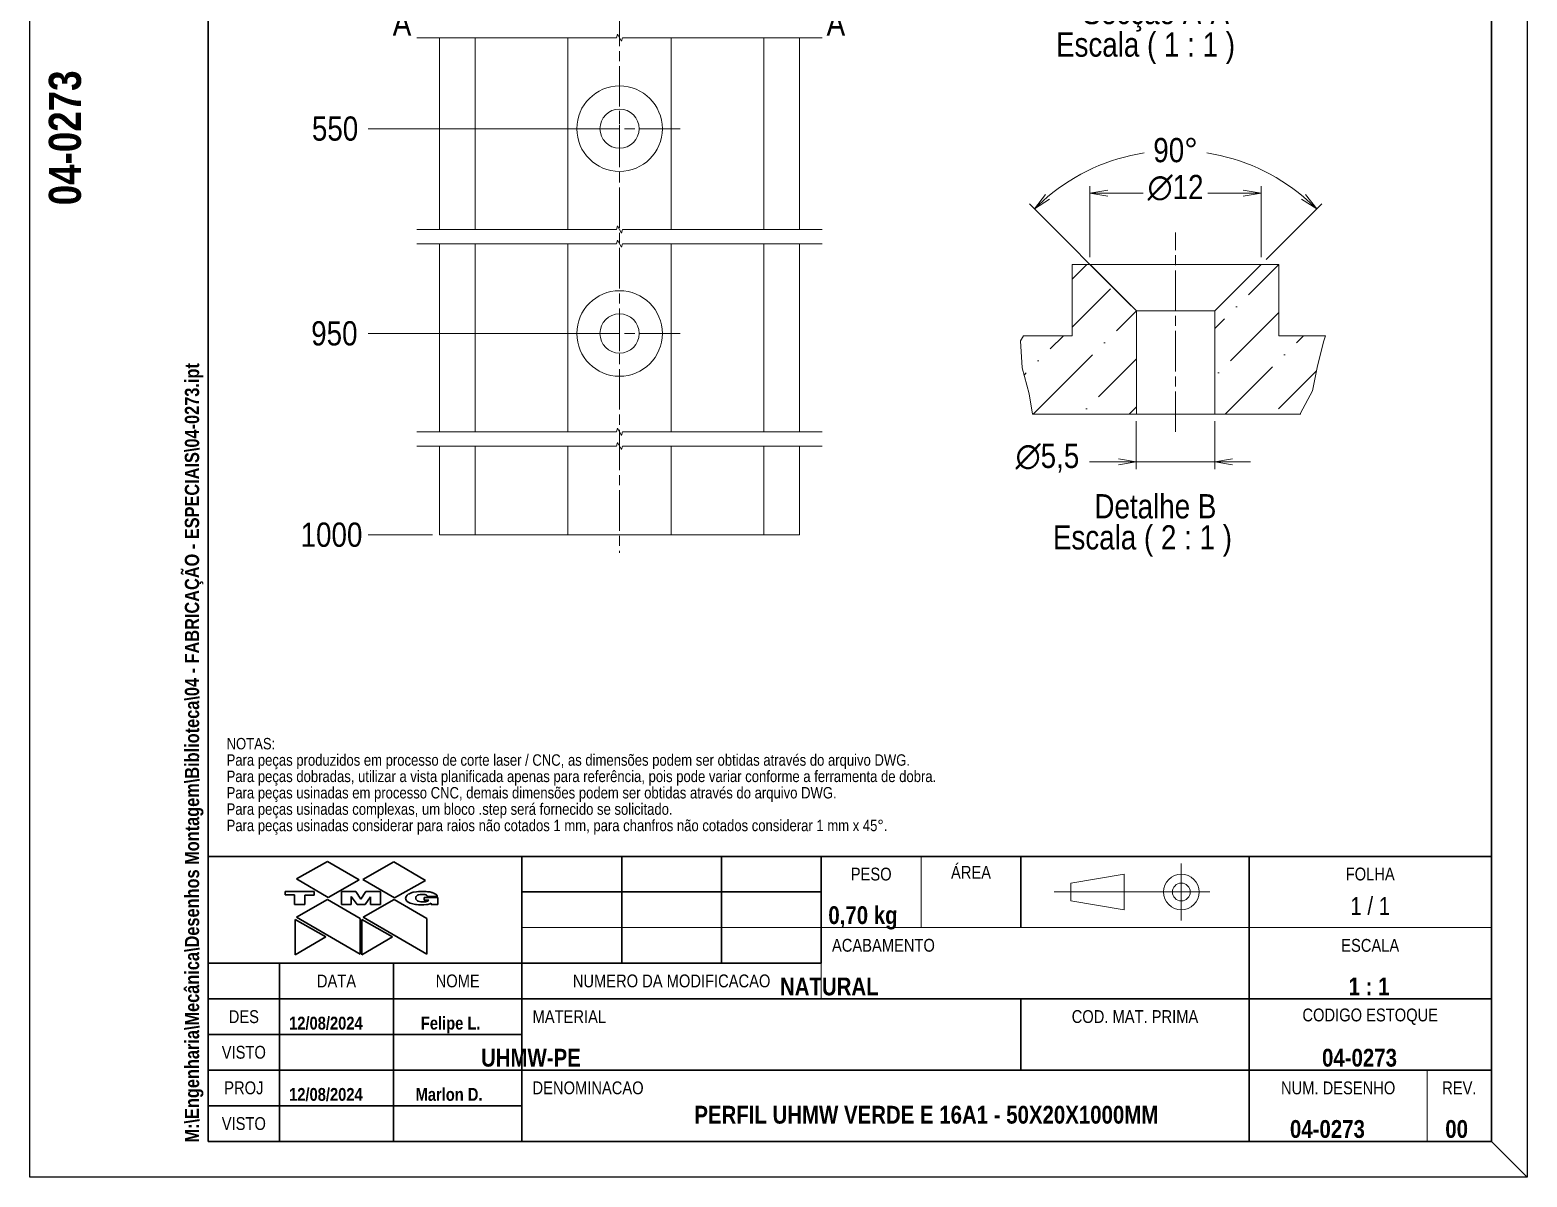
# Model space of a CAD drawing. Header units: millimetres. Extents: x 0 to 210, y 0 to 647.
# Drawn here: x 0 to 210, y 0 to 160.9 of the extents above; entities that cross this region are included whole.
import ezdxf
from ezdxf.enums import TextEntityAlignment as Align

# ---------------------------------------------------------------- set-up
doc = ezdxf.new("R2010")
doc.units = ezdxf.units.MM
doc.linetypes.add('CHAIN', pattern=[0.3543, 0.2362, -0.0295, 0.0591, -0.0295])
doc.layers.get('0').update_dxf_attribs({"lineweight": 25})
for name, color, linetype, lineweight in [('BORDA', 7, 'Continuous', 25), ('CONTORNO', 7, 'Continuous', 9), ('TMG - Bordas', 7, 'Continuous', 25), ('TMG - Secção', 7, 'CHAIN', 18), ('TMG - Simbolos', 7, 'Continuous', 18), ('TMG - Visível', 7, 'Continuous', 18)]:
    doc.layers.add(name, color=color, linetype=linetype, lineweight=lineweight)
for name, color, linetype, lineweight, true_color in [('TMG - Cota', 1, 'Continuous', 18, 0xff0000), ('TMG - Hachura', 7, 'Continuous', 9, 0xff8000), ('TMG - Laranja', 7, 'Continuous', 9, 0xf49800), ('TMG - Linha de Centro', 5, 'Continuous', 9, 0x0000ff), ('TMG - Linha de Quebra', 5, 'Continuous', 9, 0x0000ff), ('TMG - Marca de Centro', 5, 'Continuous', 9, 0x0000ff), ('TMG - Marrom', 7, 'Continuous', 9, 0x716f5f)]:
    doc.layers.add(name, color=color, linetype=linetype, lineweight=lineweight, true_color=true_color)
doc.styles.add('Estilo de texto113', font='')
doc.styles.add('Estilo de texto114', font='')
doc.styles.add('Estilo de texto118', font='')
doc.styles.add('Estilo de texto120', font='')
doc.styles.add('TMG - Cota', font='technic_.ttf')
doc.styles.add('TMG - Lista de Peças', font='technic_.ttf')
doc.styles.add('TMG - Tolerância', font='technic_.ttf')
doc.styles.get('Estilo de texto113').set_extended_font_data('Technic', bold=True)
doc.styles.get('Estilo de texto114').set_extended_font_data('Technic', bold=True)
doc.styles.get('Estilo de texto118').set_extended_font_data('Technic', bold=True)
doc.styles.get('Estilo de texto120').set_extended_font_data('Technic', bold=True)
doc.dimstyles.new('TMG - Cota', dxfattribs={"dimtxt": 3.4, "dimasz": 2.5, "dimexe": 1, "dimexo": 1, "dimgap": 0.8, "dimtad": 0, "dimtxsty": 'TMG - Cota', "dimblk": 'OPEN', "dimcen": 0.09, "dimdle": 10, "dimclrd": 256, "dimclre": 256, "dimclrt": 256, "dimadec": 0, "dimazin": 0, "dimtfac": 0.470588, "dimtmove": 0, "dimatfit": 3, "dimldrblk": 'Open-1', "dimfxl": 0, "dimtolj": 1, "dimtzin": 0, "dimlwd": -1, "dimlwe": -1, "dimarcsym": 0})
pattern_1 = [(45, (0, 0), (2.5257, 9.26089), [11.90625, -2.38125, 0, -2.38125])]

# ---------------------------------------------------------------- blocks, each defined once
blk = doc.blocks.new('Bordas BORDA A4')
at = {"layer": 'BORDA'}
for p, q in [((0, 297), (210, 297)), ((0, 0), (0, 297)), ((210, 297), (210, 0)), ((210, 0), (0, 0))]:
    blk.add_line(p, q, dxfattribs=at)
at = {"layer": 'BORDA', "lineweight": 30}
for p, q in [((25, 292), (205, 292)), ((25, 5), (25, 292)), ((205, 292), (205, 5)), ((205, 5), (25, 5))]:
    blk.add_line(p, q, dxfattribs=at)
at = {"layer": 'CONTORNO'}
for tag, p, height, style in [('STOCK_NUMBER_001', (7.15, 136.34), 4.5, 'Estilo de texto118'), ('FILENAME_AND_PATH_001', (23.73, 4.84), 2, 'Estilo de texto120')]:
    blk.add_attdef(tag, p, '', height=height, rotation=90, dxfattribs=dict(at, style=style))
blk = doc.blocks.new('Blocos de títulos LEGENDA TMG A4 A3')
at = {"layer": 'TMG - Bordas', "lineweight": 30}
blk.add_line((151.61, 80.53), (195.61, 80.53), dxfattribs=at)
at = {"layer": 'TMG - Laranja', "color": 30, "linetype": 'Continuous', "lineweight": 30, "true_color": 0xf49800}
for p, q in [((164.01, 92.36), (168.34, 94.82)), ((168.34, 94.82), (172.79, 92.22)), ((173.29, 92.29), (177.63, 94.75)), ((177.63, 94.75), (182.08, 92.16)), ((164.01, 92.36), (168.45, 89.76)), ((168.45, 89.76), (172.79, 92.22)), ((173.29, 92.29), (177.74, 89.69)), ((177.74, 89.69), (182.08, 92.16)), ((164.01, 87.01), (168.34, 89.47)), ((168.34, 89.47), (172.95, 86.79)), ((173.36, 87.01), (177.69, 89.47)), ((177.69, 89.47), (182.3, 86.79)), ((164.01, 87.01), (172.95, 81.81)), ((172.95, 86.79), (172.95, 81.81)), ((173.36, 87.01), (182.3, 81.81)), ((182.3, 86.79), (182.3, 81.81))]:
    blk.add_line(p, q, dxfattribs=at)
at = {"layer": 'TMG - Linha de Centro'}
for p, q in [((288.11, 94.53), (288.11, 86.53)), ((292.11, 90.53), (270.27, 90.53))]:
    blk.add_line(p, q, dxfattribs=at)
at = {"layer": 'TMG - Marrom', "color": 251, "linetype": 'Continuous', "lineweight": 30, "true_color": 0x716f5f}
for p, q in [((162.41, 90.58), (162.41, 90.12)), ((166.47, 90.58), (162.41, 90.58)), ((166.47, 90.09), (166.47, 90.58)), ((170.32, 88.77), (170.32, 90.58)), ((170.32, 90.58), (172.34, 90.58)), ((172.34, 90.58), (173.02, 89.53)), ((173.02, 89.53), (173.7, 90.58)), ((173.7, 90.58), (175.76, 90.58)), ((175.76, 88.77), (175.76, 90.58)), ((180.01, 90.38), (179.83, 90.29)), ((180.34, 90.49), (180.01, 90.38)), ((180.83, 90.57), (180.34, 90.49)), ((181.1, 90.58), (180.83, 90.57)), ((181.59, 90.61), (181.1, 90.58)), ((181.99, 90.62), (181.59, 90.61)), ((182.18, 90.6), (181.99, 90.62)), ((182.38, 90.57), (182.18, 90.6)), ((182.58, 90.55), (182.38, 90.57)), ((182.69, 90.53), (182.58, 90.55)), ((182.82, 90.51), (182.69, 90.53)), ((182.95, 90.46), (182.82, 90.51)), ((183.04, 90.44), (182.95, 90.46)), ((183.13, 90.42), (183.04, 90.44)), ((183.24, 90.38), (183.13, 90.42)), ((183.33, 90.33), (183.24, 90.38)), ((183.42, 90.29), (183.33, 90.33)), ((162.41, 90.12), (163.71, 90.12)), ((163.71, 90.12), (163.71, 88.77)), ((163.71, 88.77), (165.15, 88.77)), ((165.15, 88.77), (165.15, 90.09)), ((165.15, 90.09), (166.47, 90.09)), ((170.32, 88.77), (171.67, 88.77)), ((171.67, 88.77), (171.67, 89.91)), ((171.67, 89.91), (172.52, 88.77)), ((172.52, 88.77), (173.62, 88.77)), ((173.62, 88.77), (174.39, 89.87)), ((174.39, 89.87), (174.39, 88.77)), ((174.39, 88.77), (175.76, 88.77)), ((179.32, 89.76), (179.3, 89.67)), ((179.3, 89.67), (179.32, 89.54)), ((179.39, 89.91), (179.32, 89.76)), ((179.32, 89.54), (179.39, 89.36)), ((179.5, 90.07), (179.39, 89.91)), ((179.39, 89.36), (179.48, 89.25)), ((179.48, 89.25), (179.65, 89.12)), ((179.68, 90.21), (179.5, 90.07)), ((179.65, 89.12), (179.85, 89.01)), ((179.83, 90.29), (179.68, 90.21)), ((179.85, 89.01), (179.96, 88.97)), ((179.96, 88.97), (180.12, 88.92)), ((180.12, 88.92), (180.31, 88.86)), ((180.31, 88.86), (180.49, 88.81)), ((180.49, 88.81), (180.69, 88.79)), ((180.69, 88.79), (180.84, 88.77)), ((180.73, 89.72), (180.75, 89.8)), ((180.73, 89.61), (180.73, 89.72)), ((180.75, 89.52), (180.73, 89.61)), ((180.75, 89.8), (180.8, 89.91)), ((180.82, 89.43), (180.75, 89.52)), ((180.8, 89.91), (180.86, 89.98)), ((180.89, 89.36), (180.82, 89.43)), ((180.84, 88.77), (181.11, 88.75)), ((180.86, 89.98), (180.97, 90.07)), ((180.97, 89.3), (180.89, 89.36)), ((180.97, 90.07), (181.11, 90.11)), ((181.08, 89.25), (180.97, 89.3)), ((181.24, 89.21), (181.08, 89.25)), ((181.11, 90.11), (181.33, 90.16)), ((181.11, 88.75), (181.33, 88.73)), ((181.46, 89.17), (181.24, 89.21)), ((181.33, 90.16), (181.63, 90.18)), ((181.33, 88.73), (181.41, 88.73)), ((181.41, 88.73), (181.63, 88.73)), ((181.68, 89.14), (181.46, 89.17)), ((181.63, 90.18), (181.9, 90.18)), ((181.63, 88.73), (181.85, 88.73)), ((181.81, 89.14), (181.68, 89.14)), ((181.94, 89.14), (181.81, 89.14)), ((181.85, 88.73), (182.21, 88.77)), ((181.9, 90.18), (182.01, 90.16)), ((181.92, 89.74), (181.92, 89.36)), ((183.81, 89.74), (181.92, 89.74)), ((181.92, 89.36), (182.54, 89.36)), ((182.1, 89.17), (181.94, 89.14)), ((182.01, 90.16), (182.12, 90.11)), ((182.23, 89.19), (182.1, 89.17)), ((182.12, 90.11), (182.21, 90.08)), ((182.21, 90.08), (182.32, 90)), ((182.21, 88.77), (182.43, 88.79)), ((182.36, 89.23), (182.23, 89.19)), ((182.32, 90), (182.38, 89.91)), ((182.45, 89.28), (182.36, 89.23)), ((182.38, 89.91), (183.75, 89.91)), ((182.43, 88.79), (182.69, 88.88)), ((182.54, 89.36), (182.45, 89.28)), ((182.69, 88.88), (182.87, 88.95)), ((182.87, 88.95), (182.89, 88.77)), ((182.89, 88.77), (183.81, 88.77)), ((183.48, 90.25), (183.42, 90.29)), ((183.55, 90.2), (183.48, 90.25)), ((183.64, 90.13), (183.55, 90.2)), ((183.68, 90.07), (183.64, 90.13)), ((183.72, 90), (183.68, 90.07)), ((183.75, 89.96), (183.72, 90)), ((183.75, 89.91), (183.75, 89.96)), ((183.81, 88.77), (183.81, 89.74)), ((163.83, 86.68), (163.83, 81.73)), ((168.12, 84.26), (163.83, 86.68)), ((173.18, 86.68), (173.18, 81.73)), ((177.47, 84.26), (173.18, 86.68)), ((163.83, 81.73), (168.12, 84.26)), ((173.18, 81.73), (177.47, 84.26))]:
    blk.add_line(p, q, dxfattribs=at)
at = {"layer": 'TMG - Simbolos', "lineweight": 30}
for p, q in [((151.61, 95.53), (331.61, 95.53)), ((151.61, 55.53), (151.61, 95.53)), ((195.61, 95.53), (195.61, 55.53)), ((209.61, 95.53), (209.61, 80.53)), ((223.61, 95.53), (223.61, 80.53)), ((237.61, 95.53), (237.61, 80.53)), ((265.61, 95.53), (265.61, 85.53)), ((297.61, 95.53), (297.61, 55.53)), ((331.61, 95.53), (331.61, 55.53)), ((195.61, 90.53), (237.61, 90.53)), ((161.61, 80.53), (161.61, 55.53)), ((177.61, 80.53), (177.61, 55.53)), ((195.61, 80.53), (237.61, 80.53)), ((151.61, 75.53), (195.61, 75.53)), ((195.61, 75.53), (331.61, 75.53)), ((265.61, 75.53), (265.61, 65.53)), ((151.61, 70.53), (195.61, 70.53)), ((151.61, 65.53), (195.61, 65.53)), ((195.61, 65.53), (331.61, 65.53)), ((151.61, 60.53), (195.61, 60.53)), ((331.61, 55.53), (151.61, 55.53))]:
    blk.add_line(p, q, dxfattribs=at)
at = {"layer": 'TMG - Simbolos'}
for p, q in [((251.61, 95.53), (251.61, 85.53)), ((272.61, 91.78), (280.11, 93.03)), ((280.11, 93.03), (280.11, 88.03)), ((272.61, 89.28), (272.61, 91.78)), ((280.11, 88.03), (272.61, 89.28)), ((195.61, 85.53), (237.61, 85.53)), ((251.61, 85.53), (237.61, 85.53)), ((251.61, 85.53), (265.61, 85.53)), ((265.61, 85.53), (331.61, 85.53)), ((237.61, 80.53), (237.61, 75.53)), ((322.61, 65.53), (322.61, 55.53))]:
    blk.add_line(p, q, dxfattribs=at)
at = {"layer": 'TMG - Simbolos', "color": 7}
blk.add_line((331.61, 55.53), (336.61, 50.53), dxfattribs=at)
at = {"layer": 'TMG - Simbolos'}
for radius in [2.5, 1.25]:
    blk.add_circle((288.11, 90.53), radius, dxfattribs=at)
at = {"layer": 'TMG - Simbolos', "char_height": 1.8, "style": 'TMG - Tolerância'}
for s, insert, attachment_point in [('\\fTechnic|b0|i0;{\\H1.8000;ÁREA}', (258.61, 93.28), 5), ('\\fTechnic|b0|i0;{\\H1.8000;PESO}', (244.61, 93.03), 5), ('\\fTechnic|b0|i0;{\\H1.8000;FOLHA}', (314.61, 93.04), 5), ('\\fTechnic|b0|i0;{\\H1.8000;ACABAMENTO}', (239.11, 83.04), 4), ('\\fTechnic|b0|i0;{\\H1.8000;ESCALA}', (314.61, 83.03), 5), ('\\fTechnic|b0|i0;{\\H1.8000;DATA}', (169.61, 78.04), 5), ('\\fTechnic|b0|i0;{\\H1.8000;NOME}', (186.61, 78.04), 5), ('\\fTechnic|b0|i0;{\\H1.8000;NUMERO DA MODIFICACAO}', (216.61, 78.04), 5), ('\\fTechnic|b0|i0;{\\H1.8000;COD. MAT. PRIMA}', (281.61, 73.04), 5), ('\\fTechnic|b0|i0;{\\H1.8000;CODIGO ESTOQUE}', (314.61, 73.03), 5), ('\\fTechnic|b0|i0;{\\H1.8000;VISTO}', (156.61, 68.03), 5), ('\\fTechnic|b0|i0;{\\H1.8000;DENOMINACAO}', (197.11, 63.04), 4), ('\\fTechnic|b0|i0;{\\H1.8000;NUM. DESENHO}', (310.11, 63.03), 5), ('\\fTechnic|b0|i0;{\\H1.8000;REV.}', (327.11, 63.05), 5)]:
    blk.add_mtext(s, dxfattribs=dict(at, insert=insert, attachment_point=attachment_point))
at = {"layer": 'TMG - Simbolos', "style": 'TMG - Tolerância'}
for s, insert, char_height, width, attachment_point in [('\\fTechnic|b0|i0;{\\H2.5000;1 / 1}', (314.61, 88.55), 2.5, 40.009, 5), ('\\fTechnic|b0|i0;{\\H1.8000;DES}', (156.61, 73.03), 1.8, 6.6594, 5), ('\\fTechnic|b0|i0;{\\H1.8000;MATERIAL}', (197.11, 73.04), 1.8, 12.5739, 4), ('\\fTechnic|b0|i0;{\\H1.8000;PROJ}', (156.61, 63.04), 1.8, 6.6594, 5), ('\\fTechnic|b0|i0;{\\H1.8000;VISTO}', (156.61, 58.03), 1.8, 7.058, 5)]:
    blk.add_mtext(s, dxfattribs=dict(at, insert=insert, char_height=char_height, width=width, attachment_point=attachment_point))
at = {"layer": 'TMG - Simbolos'}
for tag, height, style, p in [('RLM_3', 1.8, 'Estilo de texto114', (202.61, 93.03)), ('RLM_6', 1.8, 'Estilo de texto114', (216.61, 93.03)), ('RLM_9', 1.8, 'Estilo de texto114', (230.61, 93.03)), ('ÁREA', 2.5, 'Estilo de texto113', (258.61, 88.53)), ('RLM_2', 1.8, 'Estilo de texto114', (202.61, 88.03)), ('RLM_5', 1.8, 'Estilo de texto114', (216.61, 88.03)), ('RLM_8', 1.8, 'Estilo de texto114', (230.61, 88.03)), ('RLM_1', 1.8, 'Estilo de texto114', (202.61, 83.03)), ('RLM_4', 1.8, 'Estilo de texto114', (216.61, 83.03)), ('RLM_7', 1.8, 'Estilo de texto114', (230.61, 83.03)), ('MATERIAL', 2.5, 'Estilo de texto113', (197.61, 68.53))]:
    blk.add_attdef(tag, text='', height=height, dxfattribs=dict(at, style=style)).set_placement(p, align=Align.TOP_CENTER)
for tag, p, height, style in [('MASS\\P2;_001', (238.6, 86.03), 2.5, 'Estilo de texto113'), ('ACABAMENTO_001', (231.82, 76.03), 2.5, 'Estilo de texto113'), ('Initial_View_Scale_001', (311.58, 76.03), 2.5, 'Estilo de texto113'), ('CHECKED_DATE_001', (162.96, 71.23), 1.8, 'Estilo de texto114'), ('DESIGNER_001', (181.44, 71.23), 1.8, 'Estilo de texto114'), ('MATERIAL_001', (189.88, 66.03), 2.5, 'Estilo de texto113'), ('STOCK_NUMBER_001', (307.85, 66.03), 2.5, 'Estilo de texto113'), ('ENG_APPROVAL_DATE_001', (162.96, 61.23), 1.8, 'Estilo de texto114'), ('PROJECT_001', (180.7, 61.23), 1.8, 'Estilo de texto114'), ('DESCRIPTION_001', (219.8, 58.03), 2.5, 'Estilo de texto113'), ('PART_NUMBER_001', (303.35, 56.03), 2.5, 'Estilo de texto113'), ('REVISION_NUMBER_001', (325.14, 56.03), 2.5, 'Estilo de texto113')]:
    blk.add_attdef(tag, p, '', height=height, dxfattribs=dict(at, style=style))
blk = doc.blocks.new('SeçãoTrans2D0')
at = {"layer": 'TMG - Secção', "linetype": 'Continuous', "lineweight": 35}
for p, q in [((51, 174.68), (53.62, 174.68)), ((111.86, 174.68), (114.48, 174.68))]:
    blk.add_line(p, q, dxfattribs=at)
at = {"layer": 'TMG - Secção', "linetype": 'Continuous'}
for p, q in [((52.31, 174.68), (51.56, 171.68)), ((52.31, 171.68), (52.31, 174.68)), ((53.06, 171.68), (52.31, 174.68)), ((113.17, 174.68), (112.42, 171.68)), ((113.17, 171.68), (113.17, 174.68)), ((113.92, 171.68), (113.17, 174.68)), ((52.31, 167.07), (52.31, 171.68)), ((113.17, 167.07), (113.17, 171.68))]:
    blk.add_line(p, q, dxfattribs=at)
at = {"layer": 'TMG - Secção', "char_height": 3.4, "attachment_point": 7, "style": 'TMG - Cota'}
for insert in [(50.89, 160.14), (111.75, 160.14)]:
    blk.add_mtext('A', dxfattribs=dict(at, insert=insert))
blk = doc.blocks.new('*D33')
at = {"layer": 'Defpoints', "color": 0, "transparency": 16777216}
for p in [(57.46, 647.22), (47.46, 147.08), (82.71, 147.08)]:
    blk.add_point(p, dxfattribs=at)
at = {"layer": 'TMG - Cota', "transparency": 16777216}
blk.add_line((81.71, 147.08), (47.46, 147.08), dxfattribs=at)
at = {"layer": 'TMG - Cota', "transparency": 16777216, "insert": (42.8, 147.08), "char_height": 3.4, "attachment_point": 5, "style": 'TMG - Cota'}
blk.add_mtext('\\A1;550', dxfattribs=at)
blk = doc.blocks.new('_Open')
at = {"color": 0, "linetype": 'ByBlock', "lineweight": -2}
for p, q in [((-1, 0.167), (0, 0)), ((-1, -0.167), (0, 0)), ((0, 0), (-1, 0))]:
    blk.add_line(p, q, dxfattribs=at)
blk = doc.blocks.new('Open-1')
at = {"color": 0}
for p, q in [((0, 0), (-1, 0.25)), ((-1, 0), (0, 0)), ((-1, -0.25), (0, 0))]:
    blk.add_line(p, q, dxfattribs=at)
blk = doc.blocks.new('*D34')
at = {"layer": 'Defpoints', "color": 0, "transparency": 16777216}
for p in [(57.46, 647.22), (47.46, 118.35), (82.71, 118.35)]:
    blk.add_point(p, dxfattribs=at)
at = {"layer": 'TMG - Cota', "transparency": 16777216}
blk.add_line((81.71, 118.35), (47.46, 118.35), dxfattribs=at)
at = {"layer": 'TMG - Cota', "transparency": 16777216, "insert": (42.7, 118.35), "char_height": 3.4, "attachment_point": 5, "style": 'TMG - Cota'}
blk.add_mtext('\\A1;950', dxfattribs=at)
blk = doc.blocks.new('*D35')
at = {"layer": 'Defpoints', "color": 0, "transparency": 16777216}
for p in [(57.46, 647.22), (47.46, 90.1), (57.46, 90.1)]:
    blk.add_point(p, dxfattribs=at)
at = {"layer": 'TMG - Cota', "transparency": 16777216}
blk.add_line((56.46, 90.1), (47.46, 90.1), dxfattribs=at)
at = {"layer": 'TMG - Cota', "transparency": 16777216, "insert": (42.3, 90.1), "char_height": 3.4, "attachment_point": 5, "style": 'TMG - Cota'}
blk.add_mtext('\\A1;1000', dxfattribs=at)
blk = doc.blocks.new('*D47')
at = {"layer": 'Defpoints', "color": 0, "transparency": 16777216}
for p in [(148.69, 138.04), (148.69, 128.04), (172.69, 128.04)]:
    blk.add_point(p, dxfattribs=at)
at = {"layer": 'TMG - Cota', "transparency": 16777216}
for p, q in [((148.69, 129.04), (148.69, 139.04)), ((172.69, 129.04), (172.69, 139.04)), ((151.19, 138.04), (156.16, 138.04)), ((170.19, 138.04), (165.23, 138.04))]:
    blk.add_line(p, q, dxfattribs=at)
at = {"layer": 'TMG - Cota', "transparency": 16777216, "xscale": 2.5, "yscale": 2.5, "zscale": 2.5, "rotation": 180}
blk.add_blockref('_Open', (148.69, 138.04), dxfattribs=at)
at = {"layer": 'TMG - Cota', "transparency": 16777216, "xscale": 2.5, "yscale": 2.5, "zscale": 2.5}
blk.add_blockref('_Open', (172.69, 138.04), dxfattribs=at)
at = {"layer": 'TMG - Cota', "transparency": 16777216, "insert": (160.69, 140.6), "char_height": 3.4, "attachment_point": 2, "style": 'TMG - Cota'}
blk.add_mtext('\\A1;{\\fAIGDT|b0|i0;\\ln}\\fTechnic|b0|i0;{\\H3.4000;12}', dxfattribs=at)
blk = doc.blocks.new('*D48')
at = {"layer": 'Defpoints', "color": 0, "transparency": 16777216}
for p in [(167.94, 143.09), (172.69, 128.04), (155.19, 121.54), (160.69, 116.04)]:
    blk.add_point(p, dxfattribs=at)
at = {"layer": 'TMG - Cota', "transparency": 16777216}
for p, q in [((154.49, 122.25), (140.19, 136.55)), ((173.4, 128.75), (181.2, 136.55))]:
    blk.add_line(p, q, dxfattribs=at)
for start, end in [(99.0438, 129.8826), (50.1174, 80.9562)]:
    blk.add_arc((160.69, 116.04), 28, start, end, dxfattribs=at)
at = {"layer": 'TMG - Cota', "transparency": 16777216, "xscale": 2.5, "yscale": 2.5, "zscale": 2.5}
for p, rotation in [((140.9, 135.84), 222.4413023123393), ((180.49, 135.84), 317.558697687663)]:
    blk.add_blockref('_Open', p, dxfattribs=dict(at, rotation=rotation))
at = {"layer": 'TMG - Cota', "transparency": 16777216, "insert": (160.69, 145.78), "char_height": 3.4, "attachment_point": 2, "style": 'TMG - Cota'}
blk.add_mtext('\\A1;90°', dxfattribs=at)
blk = doc.blocks.new('*D49')
at = {"layer": 'Defpoints', "color": 0, "transparency": 16777216}
for p in [(155.19, 107.04), (166.19, 107.04), (166.19, 100.33)]:
    blk.add_point(p, dxfattribs=at)
at = {"layer": 'TMG - Cota', "transparency": 16777216}
for p, q in [((155.19, 106.04), (155.19, 99.33)), ((166.19, 106.04), (166.19, 99.33)), ((152.69, 100.33), (148.62, 100.33)), ((166.19, 100.33), (155.19, 100.33)), ((168.69, 100.33), (171.19, 100.33))]:
    blk.add_line(p, q, dxfattribs=at)
at = {"layer": 'TMG - Cota', "transparency": 16777216, "xscale": 2.5, "yscale": 2.5, "zscale": 2.5}
blk.add_blockref('_Open', (155.19, 100.33), dxfattribs=at)
at = {"layer": 'TMG - Cota', "transparency": 16777216, "xscale": 2.5, "yscale": 2.5, "zscale": 2.5, "rotation": 180}
blk.add_blockref('_Open', (166.19, 100.33), dxfattribs=at)
at = {"layer": 'TMG - Cota', "transparency": 16777216, "insert": (142.72, 102.88), "char_height": 3.4, "attachment_point": 2, "style": 'TMG - Cota'}
blk.add_mtext('\\A1;{\\fAIGDT|b0|i0;\\ln}\\fTechnic|b0|i0;{\\H3.4000;5,5}', dxfattribs=at)

msp = doc.modelspace()

# ---------------------------------------------------------------- hatches: boundary and pattern name
at = {"layer": 'TMG - Hachura'}
h = msp.add_hatch(dxfattribs=at)
h.set_pattern_fill('ANSI36', color=256, scale=38.1, style=0)
h.set_pattern_definition(pattern_1)
h.paths.add_polyline_path([(140.648, 107.042), (140.161, 109.873), (139.184, 113.541), (138.94, 117.321), (139.343, 118.042), (146.195, 118.042), (146.195, 128.042), (148.695, 128.042), (155.195, 121.542), (155.195, 107.042)])
h = msp.add_hatch(dxfattribs=at)
h.set_pattern_fill('ANSI36', color=256, scale=38.1, style=0)
h.set_pattern_definition(pattern_1)
h.paths.add_polyline_path([(181.748, 118.042), (181.51, 117.321), (180.597, 113.799), (179.888, 110.31), (178.224, 107.16), (178.201, 107.042), (166.195, 107.042), (166.195, 121.542), (172.695, 128.042), (175.195, 128.042), (175.195, 118.042)])

# ---------------------------------------------------------------- linework, layer by layer
at = {"layer": 'TMG - Linha de Centro', "linetype": 'CHAIN', "ltscale": 23.990969}
for p, q in [((82.709, 206.85), (82.709, 87.597)), ((160.695, 104.542), (160.695, 132.497))]:
    msp.add_line(p, q, dxfattribs=at)
at = {"layer": 'TMG - Linha de Quebra'}
for p, q in [((138.94, 117.321), (139.343, 118.042)), ((181.748, 118.042), (181.51, 117.321)), ((139.184, 113.541), (138.94, 117.321)), ((181.51, 117.321), (180.597, 113.799)), ((140.161, 109.873), (139.184, 113.541)), ((180.597, 113.799), (179.888, 110.31)), ((140.648, 107.042), (140.161, 109.873)), ((179.888, 110.31), (178.224, 107.16)), ((178.224, 107.16), (178.201, 107.042))]:
    msp.add_line(p, q, dxfattribs=at)
at = {"layer": 'TMG - Linha de Quebra', "flags": 128}
for points in [[(54.284, 159.844), (82.286, 159.844), (82.42, 160.344), (82.998, 159.344), (83.132, 159.844), (111.134, 159.844)], [(54.284, 132.943), (82.286, 132.943), (82.42, 133.443), (82.998, 132.443), (83.132, 132.943), (111.134, 132.943)], [(54.284, 130.943), (82.286, 130.943), (82.42, 131.443), (82.998, 130.443), (83.132, 130.943), (111.134, 130.943)], [(54.284, 104.553), (82.286, 104.553), (82.42, 105.053), (82.998, 104.053), (83.132, 104.553), (111.134, 104.553)], [(54.284, 102.553), (82.286, 102.553), (82.42, 103.053), (82.998, 102.053), (83.132, 102.553), (111.134, 102.553)]]:
    msp.add_lwpolyline(points, dxfattribs=at)
at = {"layer": 'TMG - Marca de Centro', "linetype": 'CHAIN', "ltscale": 5.555937}
for p, q in [((82.709, 149.583), (82.709, 144.583)), ((82.709, 120.851), (82.709, 115.851))]:
    msp.add_line(p, q, dxfattribs=at)
at = {"layer": 'TMG - Marca de Centro', "linetype": 'CHAIN', "ltscale": 23.990969}
for p, q in [((91.209, 147.083), (74.209, 147.083)), ((91.209, 118.351), (74.209, 118.351))]:
    msp.add_line(p, q, dxfattribs=at)
at = {"layer": 'TMG - Visível'}
for p, q in [((57.459, 159.844), (57.459, 132.943)), ((62.459, 159.844), (62.459, 132.943)), ((75.459, 159.844), (75.459, 132.943)), ((89.959, 159.844), (89.959, 132.943)), ((102.959, 159.844), (102.959, 132.943)), ((107.959, 159.844), (107.959, 132.943)), ((57.459, 130.943), (57.459, 104.553)), ((62.459, 130.943), (62.459, 104.553)), ((75.459, 130.943), (75.459, 104.553)), ((89.959, 130.943), (89.959, 104.553)), ((102.959, 130.943), (102.959, 104.553)), ((107.959, 130.943), (107.959, 104.553)), ((148.695, 128.042), (146.195, 128.042)), ((146.195, 128.042), (146.195, 118.042)), ((155.195, 121.542), (148.695, 128.042)), ((148.695, 128.042), (172.695, 128.042)), ((172.695, 128.042), (166.195, 121.542)), ((175.195, 128.042), (172.695, 128.042)), ((175.195, 118.042), (175.195, 128.042)), ((155.195, 107.042), (155.195, 121.542)), ((166.195, 121.542), (155.195, 121.542)), ((166.195, 121.542), (166.195, 107.042)), ((146.195, 118.042), (139.343, 118.042)), ((181.748, 118.042), (175.195, 118.042)), ((140.648, 107.042), (155.195, 107.042)), ((166.195, 107.042), (155.195, 107.042)), ((166.195, 107.042), (178.201, 107.042)), ((57.459, 102.553), (57.459, 90.097)), ((62.459, 102.553), (62.459, 90.097)), ((75.459, 102.553), (75.459, 90.097)), ((89.959, 102.553), (89.959, 90.097)), ((102.959, 102.553), (102.959, 90.097)), ((107.959, 102.553), (107.959, 90.097)), ((62.459, 90.097), (57.459, 90.097)), ((75.459, 90.097), (62.459, 90.097)), ((89.959, 90.097), (75.459, 90.097)), ((102.959, 90.097), (89.959, 90.097)), ((107.959, 90.097), (102.959, 90.097))]:
    msp.add_line(p, q, dxfattribs=at)
for centre, radius in [((82.709, 147.083), 6), ((82.709, 147.083), 2.75), ((82.709, 118.351), 6), ((82.709, 118.351), 2.75)]:
    msp.add_circle(centre, radius, dxfattribs=at)

# ---------------------------------------------------------------- block references
for name, p, values in [('Bordas BORDA A4', (0, 0), {'STOCK_NUMBER_001': '04-0273', 'FILENAME_AND_PATH_001': 'M:\\Engenharia\\Mecânica\\Desenhos Montagem\\Biblioteca\\04 - FABRICAÇÃO - ESPECIAIS\\04-0273.ipt'}), ('Blocos de títulos LEGENDA TMG A4 A3', (-126.608, -50.534), {'PART_NUMBER_001': '04-0273', 'STOCK_NUMBER_001': '04-0273', 'Initial_View_Scale_001': '1 : 1', 'MATERIAL_001': 'UHMW-PE', 'DESCRIPTION_001': 'PERFIL UHMW VERDE E 16A1 - 50X20X1000MM', 'DESIGNER_001': 'Felipe L.', 'PROJECT_001': 'Marlon D.', 'CHECKED_DATE_001': '12/08/2024', 'ENG_APPROVAL_DATE_001': '12/08/2024', 'REVISION_NUMBER_001': '00', 'MASS\\P2;_001': '0,70 kg', 'ACABAMENTO_001': 'NATURAL'})]:
    msp.add_blockref(name, p).add_auto_attribs(values)
at = {"layer": 'TMG - Secção'}
msp.add_blockref('SeçãoTrans2D0', (0, 0), dxfattribs=at)

# ---------------------------------------------------------------- texts
at = {"layer": 'TMG - Simbolos', "char_height": 3.4, "attachment_point": 7, "style": 'TMG - Cota'}
for s, insert in [('Secção A-A', (147.634, 160.705)), ('Escala ( 1 : 1 )', (143.924, 156.164)), ('Detalhe B', (149.316, 92.363)), ('Escala ( 2 : 1 )', (143.493, 87.028))]:
    msp.add_mtext(s, dxfattribs=dict(at, insert=insert))
at = {"layer": 'TMG - Simbolos', "insert": (27.583, 48.037), "char_height": 1.6, "width": 134.41698, "attachment_point": 7, "line_spacing_factor": 0.860529, "style": 'TMG - Lista de Peças'}
msp.add_mtext('\\fTechnic|b0|i0;{\\H1.6000;NOTAS: \\P}\\fTechnic|b0|i0;{\\H1.6000;Para peças produzidos em processo de corte laser / CNC, as dimensões podem ser obtidas através do arquivo DWG.\\P}\\fTechnic|b0|i0;{\\H1.6000;Para peças dobradas, utilizar a vista planificada apenas para referência, pois pode variar conforme a ferramenta de dobra.\\P}\\fTechnic|b0|i0;{\\H1.6000;Para peças usinadas em processo CNC, demais dimensões podem ser obtidas através do arquivo DWG.\\P}\\fTechnic|b0|i0;{\\H1.6000;Para peças usinadas complexas, um bloco .step será fornecido se solicitado.\\P}\\fTechnic|b0|i0;{\\H1.6000;Para peças usinadas considerar para raios não cotados 1 mm, para chanfros não cotados considerar 1 mm x 45°.}', dxfattribs=at)

# ---------------------------------------------------------------- dimensions: what is measured, and where the dimension line sits
at = {"layer": 'TMG - Cota'}
for feature_location, offset, text, picture, middle in [((57.459, 90.097), (-10, 0), '1000', '*D35', (42.302, 90.097)), ((82.709, 118.351), (-35.25, 0), '950', '*D34', (42.702, 118.351)), ((82.709, 147.083), (-35.25, 0), '550', '*D33', (42.797, 147.083))]:
    dim = msp.add_ordinate_dim(feature_location=feature_location, offset=offset, dtype=0, origin=(57.459, 647.223), text=text, dimstyle='TMG - Cota', override={"dimgap": 0.8, "dimtad": 0, "dimdec": 2, "dimtol": 0, "dimlim": 0, "dimtp": 0, "dimtm": 0, "dimtdec": 2}, dxfattribs=at)
    dim.commit()
    dim.dimension.update_dxf_attribs({"geometry": picture, "text_midpoint": middle})
dim = msp.add_angular_dim_3p(base=(167.942, 143.088), center=(160.695, 116.042), p1=(172.695, 128.042), p2=(155.195, 121.542), dimstyle='TMG - Cota', override={"dimgap": 0.8, "dimadec": 0, "dimtol": 0, "dimlim": 0, "dimtp": 0, "dimtm": 0, "dimtdec": 2}, dxfattribs=at)
dim.commit()
dim.dimension.update_dxf_attribs({"geometry": '*D48', "text_midpoint": (160.695, 144.042), "dimtype": 165})
dim = msp.add_linear_dim(base=(148.695, 138.042), p1=(172.695, 128.042), p2=(148.695, 128.042), angle=180, text='{\\fAIGDT|b0|i0;\\ln}\\fTechnic|b0|i0;{\\H3.4000;<>}', dimstyle='TMG - Cota', override={"dimgap": 0.8, "dimdec": 2, "dimlfac": 0.5, "dimtol": 0, "dimlim": 0, "dimtp": 0, "dimtm": 0, "dimtdec": 2, "dimtofl": 0, "dimatfit": 1}, dxfattribs=at)
dim.commit()
dim.dimension.update_dxf_attribs({"geometry": '*D47', "text_midpoint": (160.695, 138.042), "dimtype": 160})
dim = msp.add_linear_dim(base=(166.195, 100.326), p1=(155.195, 107.042), p2=(166.195, 107.042), text='{\\fAIGDT|b0|i0;\\ln}\\fTechnic|b0|i0;{\\H3.4000;<>}', dimstyle='TMG - Cota', override={"dimgap": 0.8, "dimdec": 2, "dimlfac": 0.5, "dimtol": 0, "dimlim": 0, "dimtp": 0, "dimtm": 0, "dimtdec": 2, "dimtofl": 1, "dimatfit": 1}, dxfattribs=at)
dim.commit()
dim.dimension.update_dxf_attribs({"geometry": '*D49', "text_midpoint": (142.722, 100.326), "dimtype": 160})

doc.saveas('drawing.dxf')
